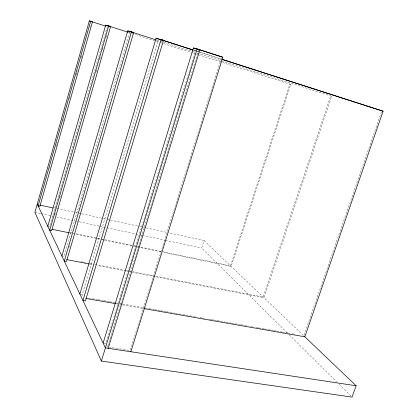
<?xml version="1.0" encoding="UTF-8"?>
<svg xmlns="http://www.w3.org/2000/svg" width="418" height="418" viewBox="0 0 418 418"><rect width="100%" height="100%" fill="white"/><g stroke="black" fill="none" stroke-linecap="round" stroke-linejoin="round"><path stroke-width="0.31" stroke-dasharray="2.09 1.57" d="M49.601 168.506L49.956 167.252M55.86 146.53L57.109 142.13M63.191 120.781L63.552 119.522M69.451 98.8L70.344 95.659M76.248 74.937L77.497 70.537M81.076 57.982L81.792 55.469M89.839 27.207L90.199 25.953M107.431 26.397L49.705 226.728L47.804 226.331M54.779 215.244L55.5 212.736M59.654 198.341L60.735 194.584M69.404 164.54L69.764 163.292M96.13 71.906L96.851 69.398M99.74 59.387L100.461 56.879M102.447 49.998L103.168 47.49M106.057 37.479L106.783 34.976M129.674 32.196L64.017 256.485L62.423 256.177M68.881 247.461L69.613 244.958M83.025 296.028L82.242 294.392L158.333 39.663M195.985 49.476L105.848 343.491L103.664 343.157M107.933 345.78L198.911 49.564M221.357 58.196L130.17 350.462L109.432 347.316M287.244 332.895L201.648 248.046L204.052 240.538L169.039 232.883M128.566 32.385L290.719 84.337L231.159 266.423L162.968 252.279M197.113 53.034L331.652 96.244L263.972 297.757L97.42 265.55M304.048 335.21L381.404 112.066M88.7 298.05L97.692 299.628M98.334 299.737L103.471 300.641M104.113 300.756L106.684 301.206M107.327 301.315L109.25 301.655M109.892 301.77L112.463 302.219M113.106 302.334L115.671 302.784M116.314 302.898L119.527 303.463M120.17 303.572L122.093 303.912M122.735 304.022L148.427 308.536M149.064 308.646L154.205 309.55M154.848 309.665L157.414 310.114M158.056 310.224L159.984 310.564M160.627 310.678L163.192 311.128M163.835 311.243L165.763 311.577M166.406 311.692L174.755 313.16M175.398 313.27L197.228 317.105M199.799 317.555L201.727 317.894M202.369 318.009L204.935 318.459M208.791 319.138L210.714 319.472M211.356 319.587L216.498 320.491M217.141 320.601L225.485 322.069M226.128 322.179L231.264 323.083M231.906 323.198L234.477 323.647M235.12 323.757L240.256 324.661M240.899 324.776L246.677 325.789M250.534 326.463L252.456 326.803M256.312 327.482L258.235 327.816M258.878 327.931L261.449 328.381M262.091 328.496L264.019 328.835M264.662 328.945L267.227 329.4M267.87 329.509L273.006 330.413M273.649 330.523L276.22 330.978M276.862 331.087L281.998 331.991M282.641 332.106L285.212 332.556M285.849 332.665L287.777 333.005M288.42 333.12L289.705 333.345M292.276 333.794L295.484 334.358M116.12 303.729L119.329 304.294M119.971 304.403L121.899 304.743M122.542 304.853L143.081 308.453M79.854 293.974L82.242 294.392M81.014 261.71L82.931 262.081M83.574 262.201L85.491 262.572M89.964 263.439L94.437 264.307M95.079 264.432L125.755 270.373M126.398 270.498L132.145 271.611M132.788 271.737L155.156 276.073M155.799 276.193L263.173 296.999L330.659 95.952L331.652 96.244M89.734 264.061L92.3 264.557M69.67 232.398L71.582 232.795M76.05 233.725L97.112 238.098M97.755 238.229L101.584 239.028M102.222 239.159L104.134 239.556M104.772 239.692L136.686 246.317M137.323 246.448L230.511 265.806L289.92 84.107L290.719 84.337M69.289 232.847L96.689 238.532M97.326 238.662L136.838 246.86M137.475 246.991L162.33 252.143M34.903 212.334L40.63 213.556M41.267 213.697L52.72 216.148M56.54 216.968L75 220.918M75.632 221.054L99.181 226.101M99.818 226.237L139.278 234.686M139.915 234.827L141.822 235.235M142.46 235.371L164.734 240.141M165.371 240.277L201.648 248.046M54.439 207.824L56.352 208.242M56.989 208.383L74.812 212.281M75.449 212.417L81.181 213.671M81.818 213.812L102.828 218.405M103.465 218.546L109.829 219.936M110.467 220.077L139.116 226.337M139.753 226.478L142.935 227.173M143.573 227.314L145.48 227.732M146.117 227.867L168.402 232.742M193.644 50.181L220.976 58.98M193.544 50.191L195.41 50.792M196.032 50.991L198.519 51.79M199.14 51.994L220.887 58.995M156.813 40.091L163.637 42.286M164.253 42.484L192.776 51.644M193.393 51.842L194.751 52.313M204.052 240.538L303.228 335.246M289.099 334.729L336.751 381.963M339.066 384.257L351.099 396.18M107.139 346.172L107.651 347.248"/><path stroke-width="0.63" d="M91.093 21.464L92.446 21.814L39.877 206.283L38.122 205.902L90.675 21.25L89.332 20.9L34.903 212.334L101.37 361.063L352.024 397.1L356.12 385.757L304.168 336.145M47.804 226.331L105.686 25.153L108.638 25.921L110.592 26.543L51.633 230.736L49.7 230.334L108.638 25.921M61.895 256.072L127.72 30.88L131.471 31.857L133.645 32.557L66.436 261.527L64.283 261.109L131.471 31.857M79.854 293.974L156.107 38.263L163.49 40.332L85.382 300.923L82.947 300.5L161.034 39.543M103.121 343.073L193.419 47.96L197.124 48.927L222.815 57.235L130.86 351.747M101.37 361.063L197.124 48.927M108.168 348.319L199.909 49.826L193.419 47.96M221.597 59.184L383.097 111.204L304.837 336.783L143.724 308.562M356.12 385.757L105.409 347.901L37.254 204.068M85.951 298.447L115.478 303.62M66.676 259.604L89.097 263.941M52.078 229.278L68.651 232.711M39.856 205.071L53.034 207.945M110.592 26.543L105.686 25.153M130.489 31.731L133.645 32.557M159.138 39.198L163.49 40.332M222.815 57.235L198.911 49.564M383.097 111.204L222.13 59.398M108.868 26.094L127.95 32.181M89.332 20.9L105.623 26.109M161.343 39.773L193.022 49.977M160.611 39.585L192.923 49.993M156.107 38.263L158.516 39.036M131.456 31.982L156.28 39.956M127.72 30.88L129.857 31.569"/></g></svg>
